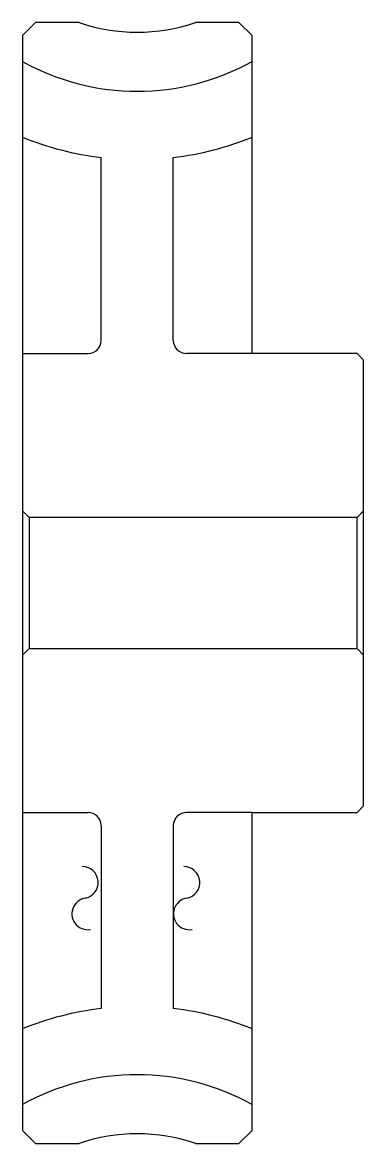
# Model space of a CAD drawing. Header units: metres. Extents: x 177 to 604, y 121 to 461.
# Drawn here: x 176.8 to 228.8, y 120.9 to 291.9 of the extents above; entities outside this region: 2.
import ezdxf

# ---------------------------------------------------------------- set-up
doc = ezdxf.new("R2010")
doc.units = ezdxf.units.M

msp = doc.modelspace()

# ---------------------------------------------------------------- linework, layer by layer
at = {"color": 4}
for p, q in [((188.775513, 243.352036), (188.775513, 271.248962)), ((199.775513, 243.352036), (199.775513, 271.248962)), ((211.775513, 241.352036), (201.775513, 241.352036)), ((228.775513, 217.352036), (227.775513, 216.352036)), ((176.775513, 195.352036), (177.775513, 196.352036)), ((228.775513, 195.352036), (227.775513, 196.352036)), ((211.775513, 171.352036), (201.775513, 171.352036)), ((188.775513, 169.352036), (188.775513, 141.455124)), ((199.775513, 169.352036), (199.775513, 141.455124))]:
    msp.add_line(p, q, dxfattribs=at)
for points in [[(185.401398, 291.852051), (178.775513, 291.852051), (176.775513, 289.852051), (176.775513, 195.352036)], [(203.149628, 120.852036), (209.775513, 120.852036), (211.775513, 122.852036), (211.775513, 171.352036), (227.775513, 171.352036), (228.775513, 172.352036), (228.775513, 240.352036), (227.775513, 241.352036), (211.775513, 241.352036), (211.775513, 289.852051), (209.775513, 291.852051), (203.149628, 291.852051)], [(176.775513, 241.352036), (186.775513, 241.352036)], [(176.775513, 217.352036), (177.775513, 216.352036), (177.775513, 196.352036), (227.775513, 196.352036), (227.775513, 216.352036), (177.775513, 216.352036)], [(176.775513, 195.352036), (176.775513, 122.852036), (178.775513, 120.852036), (185.401398, 120.852036)], [(176.775513, 171.352036), (186.775513, 171.352036)]]:
    msp.add_lwpolyline(points, dxfattribs=at)
at = {"color": 7}
for centre, radius, start, end in [((581.927551, 453.695801), 7.282653, 10, 180), ((596.271545, 456.225037), 7.282653, 180, 10), ((185.90152, 160.674484), 2.427551, 280, 90), ((201.383148, 160.674484), 2.427551, 280, 90), ((186.744598, 155.893143), 2.427551, 90, 280), ((202.226242, 155.893143), 2.427551, 90, 280)]:
    msp.add_arc(centre, radius, start, end, dxfattribs=at)
at = {"color": 4}
for centre, radius, start, end in [((194.275513, 317.352051), 27, 250.81186331, 289.18813522), ((194.275513, 317.352051), 36, 240.91470233, 299.08529767), ((194.275513, 317.352051), 46.43, 247.85481974, 263.19688805), ((194.275513, 317.352051), 46.43, 276.80311195, 292.14518026), ((186.775513, 243.352036), 2, 270, 0), ((201.775513, 243.352036), 2, 180, 270), ((201.775513, 243.352036), 2, 180, 270), ((186.775513, 169.352036), 2, 0, 90), ((201.775513, 169.352036), 2, 90, 180), ((201.775513, 169.352036), 2, 90, 180), ((194.275513, 95.352036), 46.43, 96.80311195, 112.14518026), ((194.275513, 95.352036), 46.43, 67.85481974, 83.19688805), ((194.275513, 95.352036), 36, 60.91470233, 119.08529767), ((194.275513, 95.352036), 27, 70.81186478, 109.18813669)]:
    msp.add_arc(centre, radius, start, end, dxfattribs=at)

doc.saveas('drawing.dxf')
